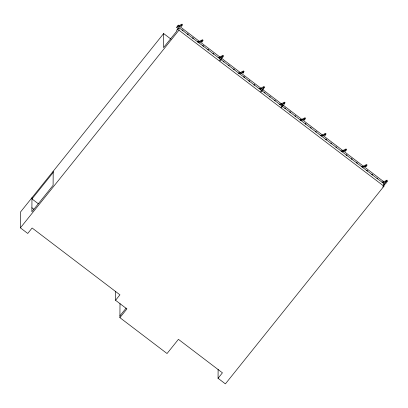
<?xml version="1.0" encoding="UTF-8"?>
<svg xmlns="http://www.w3.org/2000/svg" width="408" height="408" viewBox="0 0 408 408"><rect width="100%" height="100%" fill="white"/><g stroke="black" fill="none" stroke-linecap="round" stroke-linejoin="round"><path stroke-width="0.61" d="M163.649 33.553L163.552 47.603L176.649 31.273L176.654 30.529L178.959 27.652L383.954 183.661L383.938 186.211L225.394 383.877L218.056 378.287L222.431 372.83L178.424 339.339L167.04 353.527L119.901 317.659L126.908 308.922L115.556 300.288L119.937 294.826L32.12 227.996L27.739 233.453L20.4 227.868L20.512 212.012L163.649 33.553L170.988 39.137M31.972 197.717L31.875 211.772L53.096 185.314L53.198 171.258M115.556 300.288L115.622 291.404M119.901 317.659L120.003 303.634M178.184 28.611L176.664 27.142M176.664 27.453L178.337 25.056M20.4 227.868L178.944 30.207L178.959 27.652M218.056 378.287L218.117 369.408M382.418 182.697L383.423 181.137M177.934 29.565C177.725 28.208 176.261 30.059 177.648 29.917M182.172 30.365L182.687 29.871L182.988 30.585M192.418 38.168L193.055 37.704L193.152 38.469M207.794 49.868L208.315 49.373L208.672 49.985M228.296 65.469L228.811 64.974L229.107 65.688M238.542 73.267L239.062 72.772L239.45 73.277M264.17 92.769L264.685 92.274L264.981 92.988M274.416 100.567L274.936 100.072L275.232 100.791M284.667 108.37L285.299 107.906L285.396 108.671M289.792 112.271C289.843 111.124 291.419 112.338 290.302 112.659M310.289 127.867L310.809 127.373L311.105 128.092M320.54 135.67L321.06 135.175L321.448 135.675M335.917 147.37L336.432 146.875L336.789 147.492M356.413 162.971L356.934 162.476L357.23 163.19M366.665 170.774L367.297 170.304L367.394 171.074M181.688 24.755L180.999 26.02M325.181 133.962L324.498 135.221M197.549 41.953L197.941 41.57L198.426 41.846M202.669 45.849L203.408 45.563L203.398 46.267M212.92 53.652L213.654 53.361L213.547 54.126M218.923 57.788L218.561 57.171L218.076 57.778M223.171 61.45L223.905 61.159L223.793 61.924M233.422 69.253L234.156 68.962L234.044 69.727M243.668 77.051C243.933 76.046 245.208 77.316 244.178 77.556M248.793 80.952L249.426 80.606L249.523 81.371M254.796 85.088L254.434 84.471L253.949 85.083M259.044 88.75L259.559 88.373L259.952 88.76M279.541 104.351L279.939 103.974L280.423 104.249M294.918 116.051L295.55 115.704L295.647 116.469M300.915 120.192L300.558 119.575L300.074 120.181M305.169 123.853L305.903 123.563L305.791 124.328M315.415 131.651L316.154 131.366L316.042 132.131M325.666 139.454C325.931 138.45 327.206 139.72 326.176 139.959M330.791 143.356L331.423 143.004L331.52 143.774M341.042 151.154L341.44 150.771L341.95 151.164M351.293 158.957L352.028 158.666L351.915 159.431M361.539 166.755L361.937 166.372L362.416 166.648M371.79 174.553C372.055 173.553 373.325 174.823 372.3 175.058M376.916 178.454L377.548 178.107L377.645 178.872M382.913 182.59L382.556 181.978L382.067 182.585M187.328 34.037L188.114 33.946L187.92 34.624M269.326 96.441L270.111 96.344L269.918 97.028M346.978 155.392L346.683 154.673L346.193 155.285M263.17 88.169L263.67 87.108M242.5 72.818L243.173 71.507M283.499 104.02L284.172 102.709M366.211 166.617L367.103 164.98L366.547 164.531L361.901 166.872M181.473 26.556L182.585 24.694L182.055 24.123L177.409 26.464M201.317 41.881L202.174 40.305M201.975 42.157L203.087 40.295L202.552 39.724L197.906 42.065M221.814 57.482C224.109 54.386 222.518 56.727 219.32 58.171M222.472 57.758L223.584 55.896L223.049 55.325L218.407 57.666M242.974 73.358L244.081 71.497L243.55 70.926L238.904 73.267M283.973 104.56L285.08 102.694L284.606 102.148L279.903 104.468M303.812 119.886C306.107 116.785 304.516 119.126 301.318 120.574M304.47 120.161L305.582 118.294L305.046 117.728L300.4 120.069M324.972 135.762L326.079 133.895L325.548 133.329L320.902 135.67M344.811 151.088L345.668 149.506M345.469 151.363L346.581 149.496L346.045 148.93L341.399 151.271M365.308 166.688L366.17 165.107M263.216 89.311L264.583 87.093L264.047 86.527L259.406 88.868M53.188 172.472L31.967 198.931L38.327 203.77M219.519 60.384L221.427 58.007M220.019 60.874L221.952 58.461M260.518 91.581L262.426 89.209M261.013 92.07L262.951 89.663M281.015 107.182L282.923 104.81M281.515 107.671L283.448 105.264M119.916 315.853L126.143 308.091M383.132 185.66L386.667 180.708L387.146 181.076L383.311 182.973M382.852 187.124C382.403 185.497 388.916 182.044 387.044 180.132L382.398 182.468M178.321 26.969L181.575 25.332M198.818 42.57L202.072 40.933M239.817 73.772L243.612 71.859M260.319 89.372L264.114 87.46M280.816 104.973L284.07 103.331M321.815 136.17L325.61 134.263M342.312 151.771L346.111 149.864M362.814 167.372L366.068 165.735M177.322 26.821L177.225 26.056L177.954 26.357M178.337 25.367L383.423 181.448M178.944 30.207L383.938 186.211M31.906 207.754L33.859 209.243"/></g></svg>
